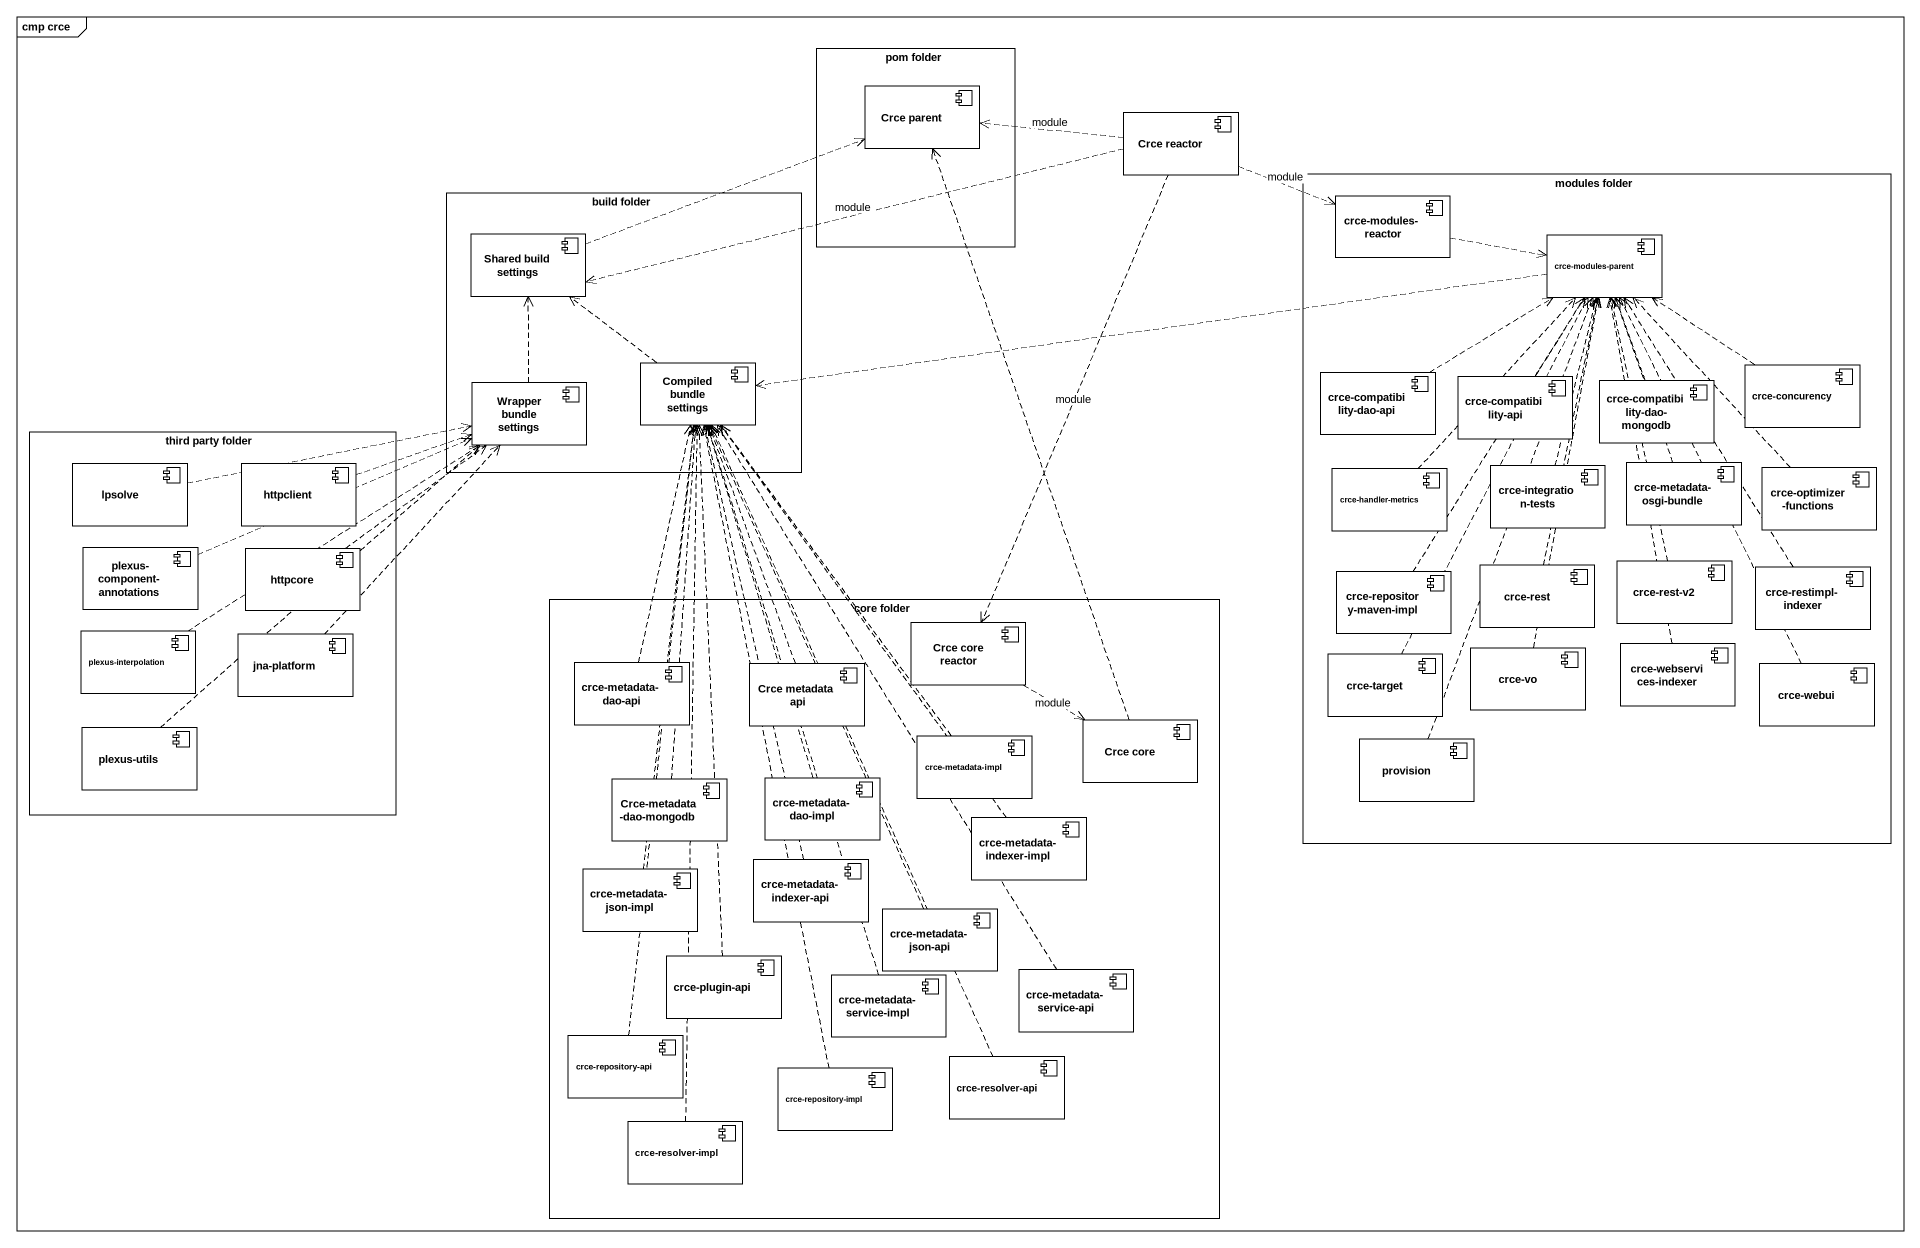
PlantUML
@startuml
mainframe cmp crce
rectangle "pom folder" as pom_folder {
  component "Crce parent" as Crce_parent
}
component "Crce reactor" as Crce_reactor
rectangle "modules folder" as modules_folder {
  component "crce-modules-reactor" as crce_modules_reactor
  component "crce-modules-parent" as crce_modules_parent
  component "crce-concurency" as crce_concurency
  component "crce-compatibility-dao-api" as crce_compatibility_dao_api
  component "crce-compatibility-api" as crce_compatibility_api
  component "crce-compatibility-dao-mongodb" as crce_compatibility_dao
  component "crce-handler-metrics" as crce_handler_metrics
  component "crce-integration-tests" as crce_integration_tests
  component "crce-metadata-osgi-bundle" as crce_metadata_osgi_bundle
  component "crce-optimizer-functions" as crce_optimizer_functions
  component "crce-repository-maven-impl" as crce_repository_maven_impl
  component "crce-rest" as crce_rest
  component "crce-rest-v2" as crce_rest_v2
  component "crce-restimpl-indexer" as crce_restimpl_indexer
  component "crce-vo" as crce_vo
  component "crce-webservices-indexer" as crce_webservices_indexer
  component "crce-target" as crce_target
  component "crce-webui" as crce_webui
  component provision
}
rectangle "build folder" as build_folder {
  component "Shared build settings" as Shared_build_settings
  component "Compiled bundle settings" as Compiled_bundle_settings
  component "Wrapper bundle settings" as Wrapper_bundle_settings
}
rectangle "third party folder" as third_party_folder {
  component lpsolve
  component httpclient
  component "plexus-component-annotations" as plexus_component_annotations
  component httpcore
  component "plexus-interpolation" as plexus_interpolation
  component "jna-platform" as jna_platform
  component "plexus-utils" as plexus_utils
}
rectangle "core folder" as core_folder {
  component "Crce core reactor" as Crce_core_reactor
  component "crce-metadata-dao-api" as crce_metadata_dao_api
  component "Crce metadata api" as Crce_metadata_api
  component "crce-metadata-impl" as crce_metadata_impl
  component "Crce core" as Crce_core
  component "Crce-metadata-dao-mongodb" as Crce_metadata_dao_mongodb
  component "crce-metadata-dao-impl" as crce_metadata_dao_impl
  component "crce-metadata-indexer-impl" as crce_metadata_indexer_impl
  component "crce-metadata-json-impl" as crce_metadata_json_impl
  component "crce-metadata-indexer-api" as crce_metadata_indexer_api
  component "crce-metadata-json-api" as crce_metadata_json_api
  component "crce-plugin-api" as crce_plugin_api
  component "crce-metadata-service-impl" as crce_metadata_service_impl
  component "crce-metadata-service-api" as crce_metadata_service_api
  component "crce-repository-api" as crce_repository_api
  component "crce-repository-impl" as crce_repository_impl
  component "crce-resolver-api" as crce_resolver_api
  component "crce-resolver-impl" as crce_resolver_impl
}
Crce_reactor .left.> Crce_parent : module
Crce_reactor .right.> crce_modules_reactor : module
Crce_reactor .left.> Shared_build_settings : module
Crce_reactor ..> Crce_core_reactor : module
crce_modules_reactor .right.> crce_modules_parent
Shared_build_settings .right.> Crce_parent
crce_modules_parent .left.> Compiled_bundle_settings
Compiled_bundle_settings .up.> Shared_build_settings
crce_concurency .up.> crce_modules_parent
Wrapper_bundle_settings .up.> Shared_build_settings
crce_compatibility_dao_api .up.> crce_modules_parent
crce_compatibility_api .up.> crce_modules_parent
crce_compatibility_dao .up.> crce_modules_parent
lpsolve .right.> Wrapper_bundle_settings
httpclient .right.> Wrapper_bundle_settings
crce_handler_metrics .up.> crce_modules_parent
crce_integration_tests .up.> crce_modules_parent
crce_metadata_osgi_bundle .up.> crce_modules_parent
crce_optimizer_functions .up.> crce_modules_parent
plexus_component_annotations .right.> Wrapper_bundle_settings
httpcore .up.> Wrapper_bundle_settings
crce_repository_maven_impl .up.> crce_modules_parent
crce_rest .up.> crce_modules_parent
crce_rest_v2 .up.> crce_modules_parent
crce_restimpl_indexer .up.> crce_modules_parent
plexus_interpolation .up.> Wrapper_bundle_settings
jna_platform .up.> Wrapper_bundle_settings
Crce_core_reactor .right.> Crce_core : module
crce_vo .up.> crce_modules_parent
crce_webservices_indexer .up.> crce_modules_parent
crce_metadata_dao_api .up.> Compiled_bundle_settings
Crce_metadata_api .up.> Compiled_bundle_settings
crce_target .up.> crce_modules_parent
crce_webui .up.> crce_modules_parent
plexus_utils .up.> Wrapper_bundle_settings
crce_metadata_impl .up.> Compiled_bundle_settings
Crce_core .up.> Crce_parent
provision .up.> crce_modules_parent
Crce_metadata_dao_mongodb .up.> Compiled_bundle_settings
crce_metadata_dao_impl .up.> Compiled_bundle_settings
crce_metadata_indexer_impl .up.> Compiled_bundle_settings
crce_metadata_json_impl .up.> Compiled_bundle_settings
crce_metadata_indexer_api .up.> Compiled_bundle_settings
crce_metadata_json_api .up.> Compiled_bundle_settings
crce_plugin_api .up.> Compiled_bundle_settings
crce_metadata_service_impl .up.> Compiled_bundle_settings
crce_metadata_service_api .up.> Compiled_bundle_settings
crce_repository_api .up.> Compiled_bundle_settings
crce_repository_impl .up.> Compiled_bundle_settings
crce_resolver_api .up.> Compiled_bundle_settings
crce_resolver_impl .up.> Compiled_bundle_settings
@enduml
